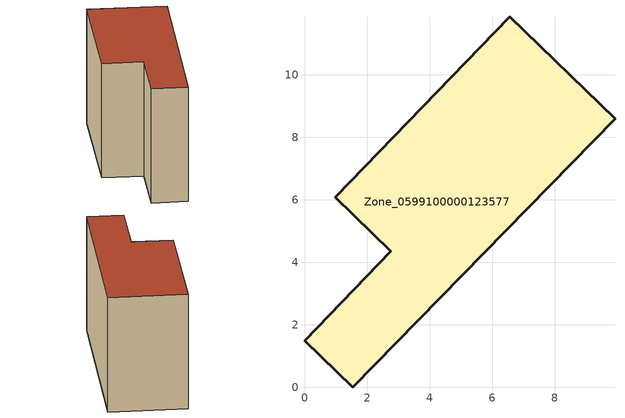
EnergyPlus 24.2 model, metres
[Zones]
Zone_0599100000123577
 floor ground (C_G): 9.93,8.6 1.55,0 0,1.5 2.76,4.36 0.99,6.08 6.56,11.86 z0
 wall outside (C_F): 9.93,8.6 6.56,11.86 0.99,6.08 2.76,4.36 0,1.5 1.55,0 9.93,8.6 z0:7.25
 roof outside (C_R): 1.55,0 9.93,8.6 6.56,11.86 0.99,6.08 2.76,4.36 0,1.5 z7.25
[BUILDING]
Pand.0599100000123577: North Axis=0; Terrain=City; Loads Convergence Tolerance Value=0.04; Temperature Convergence Tolerance Value=0.4; Solar Distribution=FullExterior; Maximum Number of Warmup Days=25; Minimum Number of Warmup Days=1
[Site:Location]
Rotterdam.The.Hague.AP_ZH_NLD Design_Conditions: Latitude=51.96; Longitude=4.45; Time Zone=1; Elevation=-4.5
[SITE:GROUNDTEMPERATURE:BUILDINGSURFACE]
18, 18, 18, 18, 18, 18, 18, 18, 18, 18, 18, 18
[MATERIAL] Thermal Absorptance=0.9; Solar Absorptance=0.7; Visible Absorptance=0.7
Name | Roughness | Thickness | Conductivity | Density | Specific Heat
G.TI.1946 | MediumSmooth | 0.15 | 1 | 540 | 1210
F.TI.1946 | Rough | 0.3 | 0.857143 | 1920 | 840
R.TI.1946 | MediumRough | 0.2 | 0.1 | 1500 | 1000
[CONSTRUCTION]
C_G: G.TI.1946
C_F: F.TI.1946
C_R: R.TI.1946
[ZONE]
Zone_0599100000123577: Type=1; Multiplier=1; Ceiling Height=Autocalculate; Volume=Autocalculate; Floor Area=autocalculate; Part of Total Floor Area=Yes
[ZONEINFILTRATION:DESIGNFLOWRATE]
Infil_Zone_0599100000123577: Zone or ZoneList or Space or SpaceList=Zone_0599100000123577; Schedule=AlwaysOn; Design Flow Rate Calculation Method=Flow/Area; Flow Rate per Floor Area=0.003; Constant Term Coefficient=1; Temperature Term Coefficient=0; Velocity Term Coefficient=0; Velocity Squared Term Coefficient=0
[HVACTEMPLATE:ZONE:IDEALLOADSAIRSYSTEM]
Zone_0599100000123577: Maximum Heating Supply Air Temperature=50; Minimum Cooling Supply Air Temperature=13; Maximum Heating Supply Air Humidity Ratio=0.0156; Minimum Cooling Supply Air Humidity Ratio=0.0077; Heating Limit=NoLimit; Cooling Limit=NoLimit; Dehumidification Control Type=ConstantSensibleHeatRatio; Cooling Sensible Heat Ratio=0.7; Dehumidification Setpoint=60; Humidification Control Type=None; Humidification Setpoint=30; Outdoor Air Method=None; Outdoor Air Flow Rate per Person=0.00944; Outdoor Air Flow Rate per Zone Floor Area=0; Outdoor Air Flow Rate per Zone=0; Demand Controlled Ventilation Type=None; Outdoor Air Economizer Type=NoEconomizer; Heat Recovery Type=None; Sensible Heat Recovery Effectiveness=0.7; Latent Heat Recovery Effectiveness=0.65
[ZONECONTROL:THERMOSTAT]
ThermostatControl_Zone_0599100000123577: Zone or ZoneList=Zone_0599100000123577; Control Type Schedule=DualSetpointControlType; Control 1=Thermostat_Zone_0599100000123577; Temperature Difference Between Cutout And Setpoint=0
[THERMOSTATSETPOINT:DUALSETPOINT]
Thermostat_Zone_0599100000123577: Heating Setpoint Temperature Schedule=HeatingSetpoint_Zone_0599100000123577; Cooling Setpoint Temperature Schedule=CoolingSetpoint_Zone_0599100000123577
[SCHEDULE:COMPACT]
HeatingSetpoint_Zone_0599100000123577: Through: 12/31, For: AllDays, Until: 24:00, 21
CoolingSetpoint_Zone_0599100000123577: Through: 12/31, For: AllDays, Until: 24:00, 24
DualSetpointControlType: Through: 12/31, For: AllDays, Until: 24:00, 4
AlwaysOn: Through: 12/31, For: AllDays, Until: 24:00, 1
